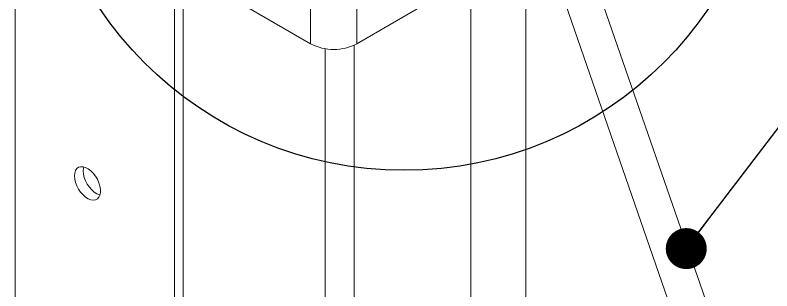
# Model space of a CAD drawing. Header units: millimetres. Extents: x 953 to 17674, y 376 to 6295.
# Drawn here: x 2535 to 2904.4, y 2482.8 to 2617.4 of the extents above; entities that cross this region are included whole.
import ezdxf

# ---------------------------------------------------------------- set-up
doc = ezdxf.new("R2010")
doc.units = ezdxf.units.MM
doc.layers.add('SHEET', color=179, linetype='Continuous')
doc.styles.get("Standard").update_dxf_attribs({"font": 'arial.ttf'})
doc.dimstyles.new('SLDDIMSTYLE1', dxfattribs={"dimtxt": 0.18, "dimasz": 3.302, "dimexe": 0, "dimexo": 0.0625, "dimgap": 0, "dimtad": 0, "dimtih": 1, "dimtoh": 1, "dimdec": 0, "dimrnd": 1e-09, "dimzin": 0, "dimdsep": 46, "dimtxsty": 'Standard', "dimsah": 1, "dimcen": 0.09, "dimadec": 0, "dimazin": 0, "dimtfac": 3.302, "dimtdec": 0, "dimtofl": 0, "dimtmove": 0, "dimatfit": 3, "dimfxl": 1, "dimfrac": 2, "dimtolj": 1, "dimtzin": 0, "dimarcsym": 0})

msp = doc.modelspace()

# ---------------------------------------------------------------- linework, layer by layer
at = {"linetype": 'Continuous', "lineweight": 20}
for p, q in [((2534.99837, 1659.05606), (2534.99837, 2981.85215)), ((2612.78012, 1614.15361), (2612.78012, 2936.9497)), ((2679.24814, 2603.39899), (2679.24814, 2734.04551)), ((2701.8756, 2734.04551), (2701.8756, 2603.39899)), ((2612.78012, 2641.77016), (2679.24814, 2603.39899)), ((2617.02275, 2342.91589), (2617.02275, 2639.3209)), ((2757.55176, 2631.37768), (2757.55176, 1915.35387)), ((2784.25166, 1930.76907), (2784.25166, 2628.38483)), ((2819.46959, 2629.72549), (2906.23948, 2379.93857)), ((2737.49589, 2623.96214), (2701.8756, 2603.39899)), ((2803.68544, 2622.90013), (2892.43756, 2366.75437)), ((2686.31922, 2600.99062), (2686.31922, 2413.00876)), ((2700.46135, 2413.80105), (2700.46135, 2602.71635))]:
    msp.add_line(p, q, dxfattribs=at)
at = {"linetype": 'Continuous', "lineweight": 20, "flags": 128}
for points in [[(2563.98975, 2538.88143), (2564.11998, 2540.28561), (2564.50546, 2541.4818), (2565.13041, 2542.42118), (2565.96914, 2543.06516), (2566.9874, 2543.38755), (2568.14349, 2543.37495), (2569.39003, 2543.02805), (2570.67601, 2542.36101), (2571.94885, 2541.40107), (2573.15635, 2540.18751), (2574.24914, 2538.77016), (2575.18244, 2537.20688), (2575.91798, 2535.56182), (2576.42577, 2533.90224), (2576.68497, 2532.29611), (2576.68497, 2530.80916), (2576.42577, 2529.50231), (2575.91798, 2528.429), (2575.18244, 2527.63318), (2574.24914, 2527.14756), (2573.15635, 2526.99182), (2571.94885, 2527.17251), (2570.67601, 2527.68216), (2569.39003, 2528.49978), (2568.14349, 2529.5921), (2566.9874, 2530.9144), (2565.96914, 2532.41235), (2565.13041, 2534.0248), (2564.50546, 2535.68564), (2564.11998, 2537.32698), (2563.98975, 2538.88143)], [(2568.23238, 2541.33065), (2568.36261, 2542.73483), (2568.50659, 2543.30642)], [(2576.44343, 2529.55804), (2576.19147, 2529.62173), (2574.91864, 2530.13137), (2573.63265, 2530.949), (2572.38612, 2532.04132), (2571.23003, 2533.36362), (2570.21176, 2534.86157), (2569.37304, 2536.47401), (2568.74809, 2538.13485), (2568.36261, 2539.7762), (2568.23238, 2541.33065)]]:
    msp.add_lwpolyline(points, dxfattribs=at)
msp.add_circle((2724.85655, 2720.77889), 179.16695)
at = {"linetype": 'Continuous', "lineweight": 20}
msp.add_arc((2690.56187, 2625.0319), 24.41277, 242.3910136, 297.6089864, dxfattribs=at)

# ---------------------------------------------------------------- leaders
at = {"layer": 'SHEET', "color": 0}
msp.add_leader([(2862.64925, 2503.39542), (3017.74773, 2707.23363)], dimstyle='SLDDIMSTYLE1', override={"dimasz": 20, "dimldrblk": 'Dot'}, dxfattribs=at)

doc.saveas('drawing.dxf')
